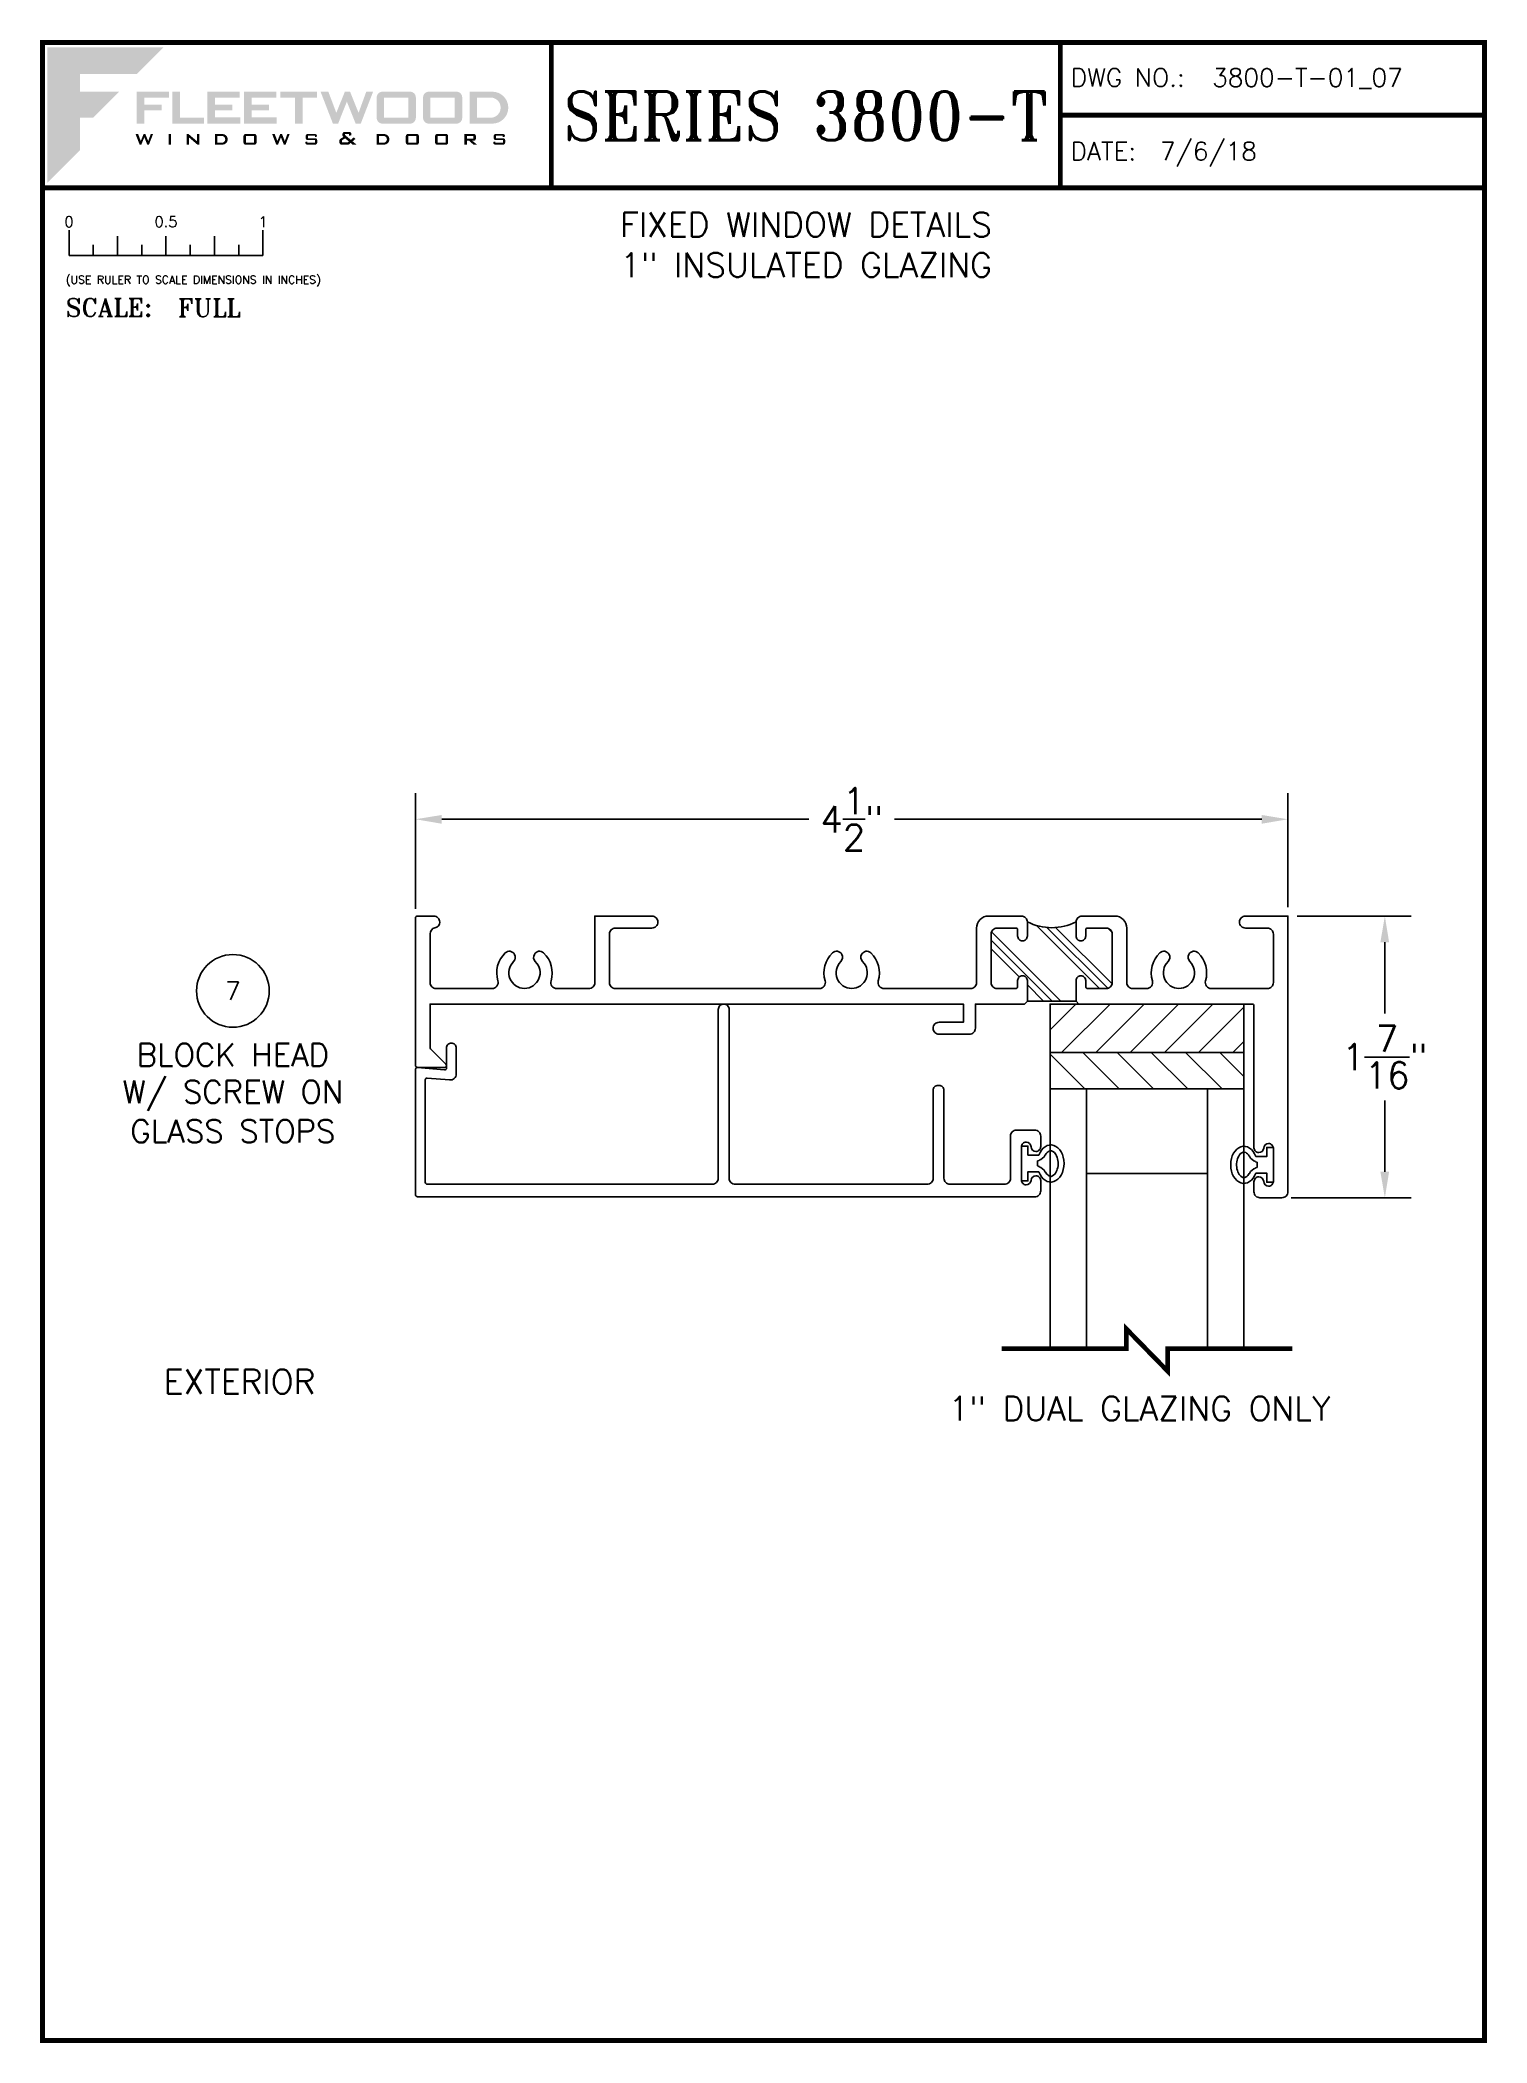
# Paper-space layout 'DETAIL 7' of a CAD drawing. Extents: x 0.3 to 7.8, y 0.1 to 10.4.
# The model-space entities are those that its viewports show. They can reach past a viewport. Long polylines and large blocks are cut down to what shows.
import ezdxf
from ezdxf.enums import TextEntityAlignment as Align

# ---------------------------------------------------------------- set-up
doc = ezdxf.new("R2010")
doc.units = 0
doc.header["$MEASUREMENT"] = 0
doc.layers.get('0').update_dxf_attribs({"linetype": 'CONTINUOUS'})
doc.layers.get('Defpoints').update_dxf_attribs({"linetype": 'CONTINUOUS'})
for name, color, linetype in [('Ballons', 7, 'CONTINUOUS'), ('FRAME', 1, 'CONTINUOUS'), ('GLASS', 7, 'CONTINUOUS'), ('PROFILE NUMBER', 150, 'CONTINUOUS'), ('SETTING BLOCKS', 7, 'CONTINUOUS'), ('TEXT', 7, 'CONTINUOUS')]:
    doc.layers.add(name, color=color, linetype=linetype)
doc.layers.add('VP', color=40, linetype='CONTINUOUS', plot=False)
doc.layers.get('VP').off()
doc.styles.add('ROMANS', font='romans')
doc.styles.add('ROMANT', font='romant')
doc.styles.add('SIMPLEX-094', font='simplex.shx', dxfattribs={"height": 0.094})
doc.styles.get("Standard").update_dxf_attribs({"font": 'simplex.shx'})
doc.dimstyles.new('FULL', dxfattribs={"dimscale": 0.75, "dimtxt": 0.18, "dimasz": 0.18, "dimexe": 0.18, "dimexo": 0.0625, "dimgap": 0.09, "dimtad": 0, "dimtih": 1, "dimtoh": 1, "dimdec": 4, "dimzin": 0, "dimdsep": 46, "dimlunit": 4, "dimtxsty": 'Standard', "dimcen": 0.09, "dimadec": 0, "dimazin": 0, "dimtfac": 1, "dimtdec": 4, "dimtofl": 0, "dimtmove": 0, "dimatfit": 3, "dimfxl": 0, "dimtolj": 1, "dimtzin": 0, "dimarcsym": 0})

# ---------------------------------------------------------------- blocks, each defined once
blk = doc.blocks.new('Fleetwood_Logo_6-10-15')
h = blk.add_hatch(color=154)
h.dxf.hatch_style = 1
h.paths.add_polyline_path([(0.2526, -0.0017), (0.0019, -0.0017), (0.0019, -0.2942), (0.0725, -0.2236), (0.0725, -0.1535), (0.1007, -0.1535), (0.1567, -0.0976), (0.0725, -0.0976), (0.0725, -0.0596), (0.1946, -0.0596)])
h = blk.add_hatch(color=251)
h.dxf.hatch_style = 1
h.paths.add_polyline_path([(0.2487, -0.1256), (0.2112, -0.1256), (0.2112, -0.1102), (0.2647, -0.1102), (0.2647, -0.0976), (0.1946, -0.0976), (0.1946, -0.1667), (0.2112, -0.1667), (0.2112, -0.1377), (0.2487, -0.1377)])
h = blk.add_hatch(color=251)
h.dxf.hatch_style = 1
h.paths.add_polyline_path([(0.2886, -0.0976), (0.272, -0.0976), (0.272, -0.1667), (0.3401, -0.1667), (0.3401, -0.1535), (0.2886, -0.1535)])
h = blk.add_hatch(color=251)
h.dxf.hatch_style = 1
h.paths.add_polyline_path([(0.4175, -0.0976), (0.3474, -0.0976), (0.3474, -0.1667), (0.4185, -0.1667), (0.4185, -0.1534), (0.364, -0.1534), (0.364, -0.1377), (0.4015, -0.1377), (0.4015, -0.1256), (0.364, -0.1256), (0.364, -0.1102), (0.4175, -0.1102)])
h = blk.add_hatch(color=251)
h.dxf.hatch_style = 1
h.paths.add_polyline_path([(0.4965, -0.0976), (0.4264, -0.0976), (0.4264, -0.1667), (0.4975, -0.1667), (0.4975, -0.1534), (0.443, -0.1534), (0.443, -0.1377), (0.4804, -0.1377), (0.4804, -0.1256), (0.443, -0.1256), (0.443, -0.1102), (0.4965, -0.1102)])
h = blk.add_hatch(color=251)
h.dxf.hatch_style = 1
h.paths.add_polyline_path([(0.5842, -0.0976), (0.5054, -0.0976), (0.5054, -0.1102), (0.5365, -0.1102), (0.5365, -0.1667), (0.5531, -0.1667), (0.5531, -0.1102), (0.5842, -0.1102)])
h = blk.add_hatch(color=251)
h.dxf.hatch_style = 1
h.paths.add_polyline_path([(0.6089, -0.0976), (0.5921, -0.0976), (0.6188, -0.1667), (0.63, -0.1667), (0.6489, -0.1192), (0.6679, -0.1667), (0.6789, -0.1667), (0.7056, -0.0976), (0.6908, -0.0976), (0.6742, -0.1433), (0.6558, -0.0976), (0.6446, -0.0976), (0.6261, -0.1433)])
h = blk.add_hatch(color=251)
h.dxf.hatch_style = 1
h.paths.add_polyline_path([(0.7853, -0.0976), (0.726, -0.0976, 0.414214), (0.7133, -0.1102), (0.7133, -0.154, 0.414214), (0.726, -0.1667), (0.7853, -0.1667, 0.414214), (0.798, -0.154), (0.798, -0.1102, 0.414214)])
h.paths.add_polyline_path([(0.7819, -0.1102), (0.7819, -0.154), (0.7294, -0.154), (0.7294, -0.1102)], flags=16)
h = blk.add_hatch(color=251)
h.dxf.hatch_style = 1
h.paths.add_polyline_path([(0.8856, -0.0976), (0.8262, -0.0976, 0.414214), (0.8136, -0.1102), (0.8136, -0.154, 0.414214), (0.8262, -0.1667), (0.8856, -0.1667, 0.414214), (0.8982, -0.154), (0.8982, -0.1102, 0.414214)])
h.paths.add_polyline_path([(0.8822, -0.1102), (0.8822, -0.154), (0.8296, -0.154), (0.8296, -0.1102)], flags=16)
h = blk.add_hatch(color=251)
h.dxf.hatch_style = 1
h.paths.add_polyline_path([(0.9632, -0.0976), (0.914, -0.0976), (0.914, -0.1667), (0.9632, -0.1667, 1)])
h.paths.add_polyline_path([(0.9301, -0.1102), (0.9593, -0.1102, -1), (0.9593, -0.154), (0.9301, -0.154)], flags=16)
h = blk.add_hatch(color=7)
h.dxf.hatch_style = 1
h.paths.add_polyline_path([(0.2301, -0.1891), (0.2251, -0.1891), (0.2196, -0.2043), (0.2134, -0.1891), (0.2097, -0.1891), (0.2035, -0.2043), (0.1978, -0.1891), (0.1922, -0.1891), (0.2011, -0.2121), (0.2048, -0.2121), (0.2112, -0.1963), (0.2175, -0.2121), (0.2212, -0.2121)])
h = blk.add_hatch(color=7)
h.dxf.hatch_style = 1
h.paths.add_polyline_path([(0.2691, -0.1891), (0.2637, -0.1891), (0.2637, -0.2118), (0.2637, -0.2121), (0.2691, -0.2121)])
h = blk.add_hatch(color=7)
h.dxf.hatch_style = 1
h.paths.add_polyline_path([(0.3077, -0.1964), (0.3259, -0.2121), (0.3298, -0.2121), (0.3298, -0.1891), (0.325, -0.1891), (0.325, -0.2047), (0.3067, -0.1891), (0.3029, -0.1891), (0.3029, -0.2121), (0.3077, -0.2121)])
h = blk.add_hatch(color=7)
h.dxf.hatch_style = 1
h.paths.add_polyline_path([(0.3801, -0.1891), (0.3637, -0.1891), (0.3637, -0.2121), (0.3801, -0.2121, 1)])
h.paths.add_polyline_path([(0.3691, -0.2079), (0.3691, -0.1933), (0.3788, -0.1933, -1), (0.3788, -0.2079)], flags=16)
h = blk.add_hatch(color=7)
h.dxf.hatch_style = 1
h.paths.add_polyline_path([(0.4537, -0.2079), (0.4537, -0.1933, 0.414214), (0.4495, -0.1891), (0.4297, -0.1891, 0.414214), (0.4255, -0.1933), (0.4255, -0.2079, 0.414214), (0.4297, -0.2121), (0.4495, -0.2121, 0.414214)])
h.paths.add_polyline_path([(0.4308, -0.2079), (0.4308, -0.1933), (0.4484, -0.1933), (0.4484, -0.2079)], flags=16)
h = blk.add_hatch(color=7)
h.dxf.hatch_style = 1
h.paths.add_polyline_path([(0.5253, -0.1891), (0.5203, -0.1891), (0.5148, -0.2043), (0.5087, -0.1891), (0.5049, -0.1891), (0.4988, -0.2043), (0.493, -0.1891), (0.4874, -0.1891), (0.4963, -0.2121), (0.5001, -0.2121), (0.5064, -0.1963), (0.5127, -0.2121), (0.5164, -0.2121)])
h = blk.add_hatch(color=7)
h.dxf.hatch_style = 1
h.paths.add_polyline_path([(0.5801, -0.1891), (0.5643, -0.1891, 0.414214), (0.56, -0.1933), (0.56, -0.1981, 0.414214), (0.5643, -0.2024), (0.58, -0.2024), (0.58, -0.2078), (0.5637, -0.2078), (0.5637, -0.2052), (0.5591, -0.2062), (0.5591, -0.2078, 0.414214), (0.5634, -0.2121), (0.5805, -0.2121, 0.414214), (0.5848, -0.2078), (0.5848, -0.2024, 0.414214), (0.5805, -0.1982), (0.5648, -0.1982), (0.5648, -0.193), (0.5798, -0.193), (0.5798, -0.1958), (0.5843, -0.1948), (0.5843, -0.1933, 0.414214)])
h = blk.add_hatch(color=7)
h.dxf.hatch_style = 1
h.paths.add_polyline_path([(0.645, -0.1913, -0.222262), (0.6447, -0.1906), (0.6447, -0.1892), (0.6535, -0.1892), (0.6535, -0.193), (0.6587, -0.1918), (0.6587, -0.189, 0.414214), (0.6544, -0.1847), (0.6437, -0.1847, 0.414214), (0.6394, -0.189), (0.6394, -0.1922, 0.222262), (0.6407, -0.1948), (0.6415, -0.1955), (0.6345, -0.1998, 0.260684), (0.6329, -0.2027), (0.6329, -0.2078, 0.414214), (0.6372, -0.2121), (0.6514, -0.2121, 0.17577), (0.6536, -0.2113), (0.657, -0.2085), (0.6614, -0.2121), (0.6699, -0.2121), (0.6613, -0.2049), (0.6676, -0.1997), (0.6637, -0.1964), (0.6574, -0.2017)])
h.paths.add_polyline_path([(0.6532, -0.2052), (0.6509, -0.2072, -0.17577), (0.6502, -0.2074), (0.6382, -0.2074), (0.6382, -0.2033, -0.260684), (0.6387, -0.2025), (0.6451, -0.1985)], flags=16)
h = blk.add_hatch(color=7)
h.dxf.hatch_style = 1
h.paths.add_polyline_path([(0.7294, -0.1891), (0.713, -0.1891), (0.713, -0.2121), (0.7294, -0.2121, 1)])
h.paths.add_polyline_path([(0.7184, -0.2079), (0.7184, -0.1933), (0.7281, -0.1933, -1), (0.7281, -0.2079)], flags=16)
h = blk.add_hatch(color=7)
h.dxf.hatch_style = 1
h.paths.add_polyline_path([(0.8045, -0.2079), (0.8045, -0.1933, 0.414214), (0.8003, -0.1891), (0.7805, -0.1891, 0.414214), (0.7763, -0.1933), (0.7763, -0.2079, 0.414214), (0.7805, -0.2121), (0.8003, -0.2121, 0.414214)])
h.paths.add_polyline_path([(0.7816, -0.2079), (0.7816, -0.1933), (0.7992, -0.1933), (0.7992, -0.2079)], flags=16)
h = blk.add_hatch(color=7)
h.dxf.hatch_style = 1
h.paths.add_polyline_path([(0.8678, -0.2079), (0.8678, -0.1933, 0.414214), (0.8636, -0.1891), (0.8438, -0.1891, 0.414214), (0.8396, -0.1933), (0.8396, -0.2079, 0.414214), (0.8438, -0.2121), (0.8636, -0.2121, 0.414214)])
h.paths.add_polyline_path([(0.8449, -0.2079), (0.8449, -0.1933), (0.8624, -0.1933), (0.8624, -0.2079)], flags=16)
h = blk.add_hatch(color=7)
h.dxf.hatch_style = 1
h.paths.add_polyline_path([(0.9277, -0.1993), (0.9277, -0.1933, 0.414214), (0.9235, -0.1891), (0.9028, -0.1891), (0.9028, -0.2121), (0.9082, -0.2121), (0.9082, -0.2035), (0.9131, -0.2035), (0.9224, -0.2121), (0.9303, -0.2121), (0.9197, -0.2035), (0.9235, -0.2035, 0.414214)])
h.paths.add_polyline_path([(0.9082, -0.1993), (0.9082, -0.1933), (0.9214, -0.1933, -0.414214), (0.9224, -0.1943), (0.9224, -0.1983, -0.414214), (0.9214, -0.1993)], flags=16)
h = blk.add_hatch(color=7)
h.dxf.hatch_style = 1
h.paths.add_polyline_path([(0.9867, -0.1982), (0.971, -0.1982), (0.971, -0.193), (0.9859, -0.193), (0.9859, -0.1958), (0.9905, -0.1948), (0.9905, -0.1933, 0.414214), (0.9863, -0.1891), (0.9705, -0.1891, 0.414214), (0.9662, -0.1933), (0.9662, -0.1981, 0.414214), (0.9705, -0.2024), (0.9862, -0.2024), (0.9862, -0.2078), (0.9699, -0.2078), (0.9699, -0.2052), (0.9653, -0.2062), (0.9653, -0.2078, 0.414214), (0.9696, -0.2121), (0.9867, -0.2121, 0.414214), (0.991, -0.2078), (0.991, -0.2024, 0.414214)])
blk = doc.blocks.new('A-SIZE_P')
at = {"const_width": 0.025}
blk.add_lwpolyline([(0.313, 0.125), (7.751, 0.125), (7.751, 10.437), (0.313, 10.437)], close=True, dxfattribs=at)
for points in [[(2.938, 10.437), (2.938, 9.687)], [(5.563, 10.437), (5.563, 9.687)], [(5.563, 10.062), (7.751, 10.062)], [(0.313, 9.687), (7.751, 9.687)]]:
    blk.add_lwpolyline(points, dxfattribs=at)
at = {"xscale": 2.387023416083395, "yscale": 2.387023416083395, "zscale": 2.387023416083395}
blk.add_blockref('Fleetwood_Logo_6-10-15', (0.334, 10.416), dxfattribs=at)
for s, style, p in [('DWG NO.:', 'SIMPLEX-094', (5.617, 10.209)), ('DATE:', 'SIMPLEX-094', (5.616, 9.829)), ('SCALE:', 'ROMANT', (0.433, 9.022))]:
    blk.add_text(s, height=0.094, dxfattribs=dict(style=style)).set_placement(p)
for tag, p, style in [('DWG_NO', (6.346, 10.209), 'SIMPLEX-094'), ('DATE', (6.077, 9.829), 'SIMPLEX-094'), ('SCALE', (1.011, 9.02), 'ROMANT')]:
    blk.add_attdef(tag, p, '', height=0.094, dxfattribs=dict(style=style))
for tag, height, style, width, p, p2 in [('DWG_NO_F', 0.094, 'SIMPLEX-094', 1.745692, (6.347, 10.209), (7.683, 10.209)), ('PRODUCT', 0.25, 'ROMANT', 1.390728, (3.001, 9.934), (5.5, 9.934))]:
    blk.add_attdef(tag, text='', height=height, dxfattribs=dict(style=style, width=width)).set_placement(p, p2, align=Align.FIT)
blk = doc.blocks.new('Full')
for p, q in [((0.137, -0.219), (0.137, -0.35)), ((0.262, -0.294), (0.262, -0.35)), ((0.387, -0.249), (0.387, -0.35)), ((0.512, -0.294), (0.512, -0.35)), ((0.637, -0.249), (0.637, -0.35)), ((0.762, -0.294), (0.762, -0.35)), ((0.887, -0.249), (0.887, -0.35)), ((1.012, -0.294), (1.012, -0.35)), ((1.137, -0.219), (1.137, -0.35)), ((0.137, -0.35), (1.137, -0.35))]:
    blk.add_line(p, q)
for s, p in [('0', (0.137, -0.219)), ('0.5', (0.637, -0.219)), ('1', (1.137, -0.219))]:
    blk.add_text(s, height=0.055).set_placement(p, align=Align.BOTTOM_CENTER)
at = {"style": 'ROMANS'}
blk.add_text('(USE RULER TO SCALE DIMENSIONS IN INCHES)', height=0.04115, dxfattribs=at).set_placement((0.12, -0.495))
blk = doc.blocks.new('sectball')
blk.add_circle((0, 0), 0.125)
blk.add_attdef('NO', text='', height=0.062).set_placement((0, 0), align=Align.MIDDLE_CENTER)
for tag, p in [('LINE1', (0, -0.2588)), ('LINE2', (0, -0.3864)), ('LINE3', (0, -0.5214))]:
    blk.add_attdef(tag, text='', height=0.078).set_placement(p, align=Align.CENTER)
blk = doc.blocks.new('*D127')
at = {"layer": 'Ballons', "color": 0, "lineweight": -2}
for p, q in [((2.237, 5.965), (2.237, 6.563)), ((6.737, 5.975), (6.737, 6.563)), ((2.372, 6.428), (4.265, 6.428)), ((6.602, 6.428), (4.708, 6.428))]:
    blk.add_line(p, q, dxfattribs=at)
at = {"layer": 'Ballons', "color": 0}
for points in [[(2.372, 6.45), (2.372, 6.405), (2.237, 6.428)], [(6.602, 6.45), (6.602, 6.405), (6.737, 6.428)]]:
    blk.add_solid(points, dxfattribs=at)
at = {"layer": 'Defpoints', "color": 0}
for p in [(6.737, 6.428), (2.237, 5.918), (6.737, 5.928)]:
    blk.add_point(p, dxfattribs=at)
at = {"layer": 'Ballons', "color": 0, "insert": (4.487, 6.428), "char_height": 0.135, "attachment_point": 5}
blk.add_mtext('\\A1;4{\\H1.000000x;\\S1/2;}"', dxfattribs=at)
blk = doc.blocks.new('*D128')
at = {"layer": 'Ballons', "color": 0, "lineweight": -2}
for p, q in [((6.784, 5.928), (7.372, 5.928)), ((7.237, 5.793), (7.237, 5.426)), ((7.237, 4.609), (7.237, 4.976)), ((6.753, 4.474), (7.372, 4.474))]:
    blk.add_line(p, q, dxfattribs=at)
at = {"layer": 'Ballons', "color": 0}
for points in [[(7.214, 5.793), (7.259, 5.793), (7.237, 5.928)], [(7.214, 4.609), (7.259, 4.609), (7.237, 4.474)]]:
    blk.add_solid(points, dxfattribs=at)
at = {"layer": 'Defpoints', "color": 0}
for p in [(6.737, 5.928), (6.706, 4.474), (7.237, 4.474)]:
    blk.add_point(p, dxfattribs=at)
at = {"layer": 'Ballons', "color": 0, "insert": (7.237, 5.201), "char_height": 0.135, "attachment_point": 5}
blk.add_mtext('\\A1;1{\\H1.000000x;\\S7/16;}"', dxfattribs=at)
blk = doc.blocks.new('A$C3BF656AD')
at = {"layer": 'SETTING BLOCKS'}
h = blk.add_hatch(dxfattribs=at)
h.set_pattern_fill('ANSI31', color=256, scale=0.25, angle=90, style=0)
h.set_pattern_definition([(135, (0.820812, -8.054306), (-0.02209709, -0.02209709), [])])
h.paths.add_polyline_path([(0, 0.0625), (0.25, 0.0625), (0.25, 0.1095), (0, 0.1095)])
h = blk.add_hatch(dxfattribs=at)
h.set_pattern_fill('ANSI31', color=256, scale=0.25, style=0)
h.set_pattern_definition([(45, (-2.098375, -8.085556), (-0.02209709, 0.02209709), [])])
h.paths.add_polyline_path([(0, 0), (0.25, 0), (0.25, 0.0625), (0, 0.0625)])
for points in [[(0, 0.0625), (0, 0.1095), (0.25, 0.1095), (0.25, 0.0625)], [(0, 0), (0, 0.0625), (0.25, 0.0625), (0.25, 0)]]:
    blk.add_lwpolyline(points, close=True, dxfattribs=at)
blk = doc.blocks.new('*U144')
at = {"layer": 'PROFILE NUMBER', "color": 5}
for p, q in [((-0.016, 0.092), (-0.013, 0.083)), ((-0.013, 0.083), (0.013, 0.083)), ((0.013, 0.083), (0.016, 0.092))]:
    blk.add_line(p, q, dxfattribs=at)
blk.add_lwpolyline([(-0.043, 0.091), (-0.043, 0.034), (-0.09, 0.034), (-0.09, 0), (0.09, 0), (0.09, 0.034), (0.043, 0.034), (0.043, 0.091)], dxfattribs=at)
for centre, start, end in [((-0.073, 0.071), 19.8289, 61.175), ((0.073, 0.071), 118.7633, 160.1945)]:
    blk.add_arc(centre, 0.06, start, end, dxfattribs=at)
blk.add_ellipse((0, 0.152), major_axis=(-0.0958, 0), ratio=0.712114, start_param=2.033109, end_param=7.391692, dxfattribs=at)
blk.add_open_spline([(0.044, 0.124), (0.053, 0.129), (0.059, 0.135), (0.069, 0.15), (0.068, 0.157), (0.049, 0.179), (0.027, 0.189), (-0.021, 0.191), (-0.045, 0.181), (-0.067, 0.16), (-0.068, 0.152), (-0.061, 0.137), (-0.054, 0.129), (-0.044, 0.124)], degree=3, knots=[2.2211, 2.2211, 2.2211, 2.2211, 2.727733, 2.727733, 3.7005, 3.7005, 4.673268, 4.673268, 5.646035, 5.646035, 6.618803, 6.618803, 7.203997, 7.203997, 7.203997, 7.203997], dxfattribs=at)
blk = doc.blocks.new('3809 BLOCK FRAME')
h = blk.add_hatch()
h.set_pattern_fill('PLAST', color=256, angle=45, style=0)
h.set_pattern_definition([(45, (-4.25098, -6.643), (-0.176777, 0.176777), []), (45, (-4.27308, -6.6209), (-0.176777, 0.176777), []), (45, (-4.29517, -6.5988), (-0.176777, 0.176777), [])])
edge = h.paths.add_edge_path()
edge.add_arc((-0.937, 0.093), 0.031, 270, 360, ccw=False)
edge.add_line((-0.937, 0.062), (-1.033, 0.062))
edge.add_arc((-1.033, 0.072), 0.01, 180, 270, ccw=False)
edge.add_line((-1.043, 0.072), (-1.043, 0.103))
edge.add_arc((-1.068, 0.103), 0.025, 360, 450)
edge.add_arc((-1.068, 0.103), 0.025, 90, 180)
edge.add_line((-1.093, 0.103), (-1.093, 0.031))
edge.add_arc((-1.218, -0.221), 0.281, 63.5092, 116.4908)
edge.add_line((-1.344, 0.031), (-1.344, 0.103))
edge.add_arc((-1.369, 0.103), 0.025, 0, 90)
edge.add_arc((-1.369, 0.103), 0.025, 90, 180)
edge.add_line((-1.394, 0.103), (-1.394, 0.072))
edge.add_arc((-1.404, 0.072), 0.01, 270, 360, ccw=False)
edge.add_line((-1.404, 0.062), (-1.5, 0.062))
edge.add_arc((-1.5, 0.093), 0.031, 180, 270, ccw=False)
edge.add_line((-1.531, 0.093), (-1.531, 0.343))
edge.add_arc((-1.5, 0.343), 0.031, 90, 180, ccw=False)
edge.add_line((-1.5, 0.374), (-1.404, 0.374))
edge.add_arc((-1.404, 0.364), 0.01, 0, 90, ccw=False)
edge.add_line((-1.394, 0.364), (-1.394, 0.333))
edge.add_arc((-1.369, 0.333), 0.025, 180, 270)
edge.add_arc((-1.369, 0.333), 0.025, 270, 360)
edge.add_line((-1.344, 0.333), (-1.344, 0.439))
edge.add_line((-1.344, 0.439), (-1.093, 0.439))
edge.add_line((-1.093, 0.439), (-1.093, 0.333))
edge.add_arc((-1.068, 0.333), 0.025, 180, 270)
edge.add_arc((-1.068, 0.333), 0.025, 270, 360)
edge.add_line((-1.043, 0.333), (-1.043, 0.364))
edge.add_arc((-1.033, 0.364), 0.01, 90, 180, ccw=False)
edge.add_line((-1.033, 0.374), (-0.937, 0.374))
edge.add_arc((-0.937, 0.343), 0.031, 0, 90, ccw=False)
edge.add_line((-0.906, 0.343), (-0.906, 0.093))
blk.add_line((-1.093, 0.439), (-1.344, 0.439))
for points in [[(-1.093, 0.439), (-1.093, 0.333, 0.414214), (-1.068, 0.308, 0.414214), (-1.043, 0.333), (-1.043, 0.364, -0.414214), (-1.033, 0.374), (-0.937, 0.374, -0.414214), (-0.906, 0.343), (-0.906, 0.093, -0.414214), (-0.937, 0.062), (-1.033, 0.062, -0.414214), (-1.043, 0.072), (-1.043, 0.103, 0.414214), (-1.068, 0.128), (-1.068, 0.128, 0.414214), (-1.093, 0.103), (-1.093, 0.031, 0.414214), (-1.062, 0), (-0.893, 0, 0.414214), (-0.831, 0.062), (-0.831, 0.343, -0.414214), (-0.8, 0.374), (-0.729, 0.374, -0.5024), (-0.699, 0.334, 0.280293), (-0.661, 0.19, 0.498955), (-0.613, 0.198), (-0.613, 0.198, 0.334263), (-0.618, 0.235, -2.470836), (-0.506, 0.235, 0.334263), (-0.511, 0.198, 0.498955), (-0.463, 0.19, 0.280293), (-0.425, 0.334, -0.5024), (-0.395, 0.374), (-0.106, 0.374, -0.414214), (-0.075, 0.343), (-0.075, 0.093, -0.414214), (-0.106, 0.062), (-0.219, 0.062, 0.414214), (-0.25, 0.031, 0.414214), (-0.219, 0), (0, 0), (0, 1.423, 0.414214), (-0.031, 1.454), (-0.144, 1.454, 0.414214), (-0.175, 1.423), (-0.175, 1.371, 0.414214), (-0.15, 1.346), (-0.15, 1.346, 0.399638), (-0.125, 1.37, -0.399638), (-0.1, 1.394), (-0.1, 1.394, -0.414214), (-0.075, 1.369), (-0.075, 1.199, -0.414214), (-0.1, 1.174), (-0.1, 1.174, -0.399638), (-0.125, 1.198, 0.399638), (-0.15, 1.221, 0.414214), (-0.175, 1.196), (-0.175, 0.464, -0.414214), (-0.185, 0.454), (-1.078, 0.454), (-1.093, 0.439)], [(-1.344, 0.439), (-1.344, 0.439), (-1.359, 0.454), (-1.612, 0.454), (-1.612, 0.579, 0.414214), (-1.643, 0.61), (-1.799, 0.61, 0.414214), (-1.83, 0.579, 0.414214), (-1.799, 0.548), (-1.674, 0.548), (-1.674, 0.454), (-4.425, 0.454), (-4.425, 0.678, -0.198912), (-4.422, 0.685), (-4.343, 0.764, 0.668179), (-4.35, 0.781), (-4.49, 0.781, 0.414214), (-4.5, 0.771), (-4.5, 0.01, 0.414214), (-4.49, 0), (-4.406, 0, 0.414214), (-4.375, 0.031, 0.358249), (-4.4, 0.061, -0.358249), (-4.425, 0.092), (-4.425, 0.343, -0.414214), (-4.394, 0.374), (-4.105, 0.374, -0.5024), (-4.075, 0.334, 0.280293), (-4.037, 0.19, 0.498955), (-3.989, 0.198, 0.334263), (-3.994, 0.235, -2.470836), (-3.882, 0.235, 0.334263), (-3.887, 0.198, 0.498955), (-3.839, 0.19, 0.280293), (-3.801, 0.334, -0.5024), (-3.771, 0.374), (-3.606, 0.374, -0.414214), (-3.575, 0.343), (-3.575, 0), (-3.281, 0, 0.414214), (-3.25, 0.031, 0.414214), (-3.281, 0.062), (-3.469, 0.062, -0.414214), (-3.5, 0.093), (-3.5, 0.343, -0.414214), (-3.469, 0.374), (-2.417, 0.374, -0.5024), (-2.387, 0.334, 0.280293), (-2.349, 0.19, 0.498955), (-2.301, 0.198, 0.334263), (-2.306, 0.235, -2.470836), (-2.194, 0.235, 0.334263), (-2.199, 0.198, 0.498955), (-2.151, 0.19, 0.280293), (-2.113, 0.334, -0.5024), (-2.083, 0.374), (-1.637, 0.374, -0.414214), (-1.606, 0.343), (-1.606, 0.062, 0.414214), (-1.544, 0), (-1.375, 0, 0.414214), (-1.344, 0.031), (-1.344, 0.103, 0.414214), (-1.369, 0.128, 0.414214), (-1.394, 0.103), (-1.394, 0.072, -0.414214), (-1.404, 0.062), (-1.5, 0.062, -0.414214), (-1.531, 0.093), (-1.531, 0.343, -0.414214), (-1.5, 0.374), (-1.404, 0.374, -0.414214), (-1.394, 0.364), (-1.394, 0.333, 0.414214), (-1.369, 0.308, 0.414214), (-1.344, 0.333), (-1.344, 0.439)]]:
    blk.add_lwpolyline(points, format="xyb")
blk.add_arc((-1.218, -0.221), 0.281, 63.5092, 116.4908)
blk = doc.blocks.new('*U145')
at = {"layer": 'PROFILE NUMBER', "color": 5}
for p, q in [((-0.016, 0.092), (-0.013, 0.083)), ((-0.013, 0.083), (0.013, 0.083)), ((0.013, 0.083), (0.016, 0.092))]:
    blk.add_line(p, q, dxfattribs=at)
blk.add_lwpolyline([(-0.043, 0.091), (-0.043, 0.034), (-0.09, 0.034), (-0.09, 0), (0.09, 0), (0.09, 0.034), (0.043, 0.034), (0.043, 0.091)], dxfattribs=at)
for centre, start, end in [((-0.073, 0.071), 19.8289, 61.175), ((0.073, 0.071), 118.7633, 160.1945)]:
    blk.add_arc(centre, 0.06, start, end, dxfattribs=at)
blk.add_ellipse((0, 0.152), major_axis=(-0.0958, 0), ratio=0.712114, start_param=2.033109, end_param=7.391692, dxfattribs=at)
blk.add_open_spline([(0.044, 0.124), (0.053, 0.129), (0.059, 0.135), (0.069, 0.15), (0.068, 0.157), (0.049, 0.179), (0.027, 0.189), (-0.021, 0.191), (-0.045, 0.181), (-0.067, 0.16), (-0.068, 0.152), (-0.061, 0.137), (-0.054, 0.129), (-0.044, 0.124)], degree=3, knots=[2.2211, 2.2211, 2.2211, 2.2211, 2.727733, 2.727733, 3.7005, 3.7005, 4.673268, 4.673268, 5.646035, 5.646035, 6.618803, 6.618803, 7.203997, 7.203997, 7.203997, 7.203997], dxfattribs=at)

msp = doc.modelspace()

# ---------------------------------------------------------------- linework, layer by layer
at = {"layer": 'FRAME'}
msp.add_lwpolyline([(-0.779, -6.524, 0.414214), (-0.748, -6.555), (0.242, -6.555, 0.414214), (0.273, -6.524), (0.273, -6.07, -0.414214), (0.298, -6.045), (0.304, -6.045, -0.414214), (0.329, -6.07), (0.329, -6.524, 0.414214), (0.36, -6.555), (0.641, -6.555, 0.414214), (0.672, -6.524), (0.672, -6.307, -0.414214), (0.703, -6.276), (0.797, -6.276, -0.414214), (0.828, -6.307), (0.828, -6.361, -0.414214), (0.803, -6.386, -0.399638), (0.778, -6.362, 0.400364), (0.753, -6.338, 0.414214), (0.728, -6.363), (0.728, -6.533, 0.414214), (0.753, -6.558), (0.753, -6.558, 0.399638), (0.778, -6.535, -0.399638), (0.803, -6.511, -0.414214), (0.828, -6.536), (0.828, -6.589, -0.414214), (0.797, -6.62), (-2.387, -6.62, -0.414214), (-2.397, -6.61), (-2.397, -5.962, -0.440011), (-2.386, -5.952), (-2.248, -5.965, 0.440011), (-2.237, -5.955), (-2.237, -5.852, -0.414214), (-2.212, -5.827, -0.414214), (-2.187, -5.852), (-2.187, -5.986, -0.440011), (-2.221, -6.017), (-2.336, -6.007, 0.440011), (-2.347, -6.017), (-2.347, -6.545, 0.414214), (-2.337, -6.555), (-0.866, -6.555, 0.414214), (-0.835, -6.524), (-0.835, -5.653, -0.414214), (-0.807, -5.625), (-0.807, -5.625, -0.414214), (-0.779, -5.653)], format="xyb", close=True, dxfattribs=at)
msp.add_lwpolyline([(-0.779, -6.524, 0.414214), (-0.748, -6.555), (0.242, -6.555, 0.414214), (0.273, -6.524), (0.273, -6.07, -0.414214), (0.298, -6.045), (0.304, -6.045, -0.414214), (0.329, -6.07), (0.329, -6.524, 0.414214), (0.36, -6.555), (0.641, -6.555, 0.414214), (0.672, -6.524), (0.672, -6.307, -0.414214), (0.703, -6.276), (0.797, -6.276, -0.414214), (0.828, -6.307), (0.828, -6.361, -0.414214), (0.803, -6.386, -0.399638), (0.778, -6.362, 0.400364), (0.753, -6.338, 0.414214), (0.728, -6.363), (0.728, -6.533, 0.414214), (0.753, -6.558), (0.753, -6.558, 0.399638), (0.778, -6.535, -0.399638), (0.803, -6.511, -0.414214), (0.828, -6.536), (0.828, -6.589, -0.414214), (0.797, -6.62), (-2.387, -6.62, -0.414214), (-2.397, -6.61), (-2.397, -5.962, -0.440011), (-2.386, -5.952), (-2.248, -5.965, 0.440011), (-2.237, -5.955), (-2.237, -5.852, -0.414214), (-2.212, -5.827, -0.414214), (-2.187, -5.852), (-2.187, -5.986, -0.440011), (-2.221, -6.017), (-2.336, -6.007, 0.440011), (-2.347, -6.017), (-2.347, -6.545, 0.414214), (-2.337, -6.555), (-0.866, -6.555, 0.414214), (-0.835, -6.524), (-0.835, -5.653, -0.414214), (-0.807, -5.625), (-0.807, -5.625, -0.414214), (-0.779, -5.653)], format="xyb", close=True, dxfattribs=at)
at = {"layer": 'GLASS'}
for p, q in [((0.876, -6.063), (0.876, -7.404)), ((1.876, -6.063), (0.876, -6.063)), ((1.064, -6.063), (1.064, -7.404)), ((1.689, -6.063), (1.689, -7.404)), ((1.876, -6.063), (1.876, -7.404)), ((1.064, -6.5), (1.689, -6.5))]:
    msp.add_line(p, q, dxfattribs=at)
at = {"layer": 'GLASS', "const_width": 0.024}
msp.add_lwpolyline([(2.126, -7.404), (1.483, -7.404), (1.483, -7.52), (1.27, -7.302), (1.27, -7.404), (0.626, -7.404)], dxfattribs=at)

# ---------------------------------------------------------------- block references
at = {"layer": 'FRAME', "xscale": -1, "rotation": 180}
msp.add_blockref('3809 BLOCK FRAME', (2.103, -5.171), dxfattribs=at)
at = {"layer": 'TEXT', "xscale": 4, "yscale": 4, "zscale": 4, "rotation": 180}
msp.add_blockref('A$C3BF656AD', (1.876, -5.625), dxfattribs=at)
at = {"layer": 'TEXT', "rotation": 270}
for name in ['*U144', '*U145']:
    msp.add_blockref(name, (0.728, -6.448), dxfattribs=at)
at = {"layer": 'TEXT', "xscale": -1, "rotation": 90}
msp.add_blockref('*U144', (2.028, -6.455), dxfattribs=at)

psp = doc.layouts.new('DETAIL 7')

# ---------------------------------------------------------------- block references
at = {"layer": 'Ballons'}
ref = psp.add_blockref('A-SIZE_P', (0, 0), dxfattribs=at)
ref.add_attrib('DATE', '7/6/18', (6.077412, 9.828844), dxfattribs={"layer": '0', "height": 0.094, "style": 'SIMPLEX-094'})
ref.add_attrib('SCALE', 'FULL', (1.011009, 9.020349), dxfattribs={"layer": '0', "height": 0.094, "style": 'ROMANT'})
ref.add_attrib('PRODUCT', 'SERIES 3800-T', dxfattribs={"layer": '0', "height": 0.25, "style": 'ROMANT', "width": 0.807692}).set_placement((3.0005, 9.933516), (5.5005, 9.933516), align=Align.FIT)
ref.add_attrib('DWG_NO', '3800-T-01_07', (6.346342, 10.208791), dxfattribs={"layer": '0', "height": 0.094, "style": 'SIMPLEX-094'})
psp.add_blockref('Full', (0.313, 9.687), dxfattribs=at)
at = {"layer": 'TEXT', "xscale": 1.5, "yscale": 1.5, "zscale": 1.5}
psp.add_blockref('sectball', (1.295281, 5.542136), dxfattribs=at).add_auto_attribs({'NO': '7', 'LINE1': 'BLOCK HEAD', 'LINE2': 'W/ SCREW ON', 'LINE3': 'GLASS STOPS'})

# ---------------------------------------------------------------- texts
at = {"layer": 'TEXT'}
psp.add_text('EXTERIOR', height=0.125, dxfattribs=at).set_placement((0.938893, 3.463178))
at = {"layer": 'TEXT', "char_height": 0.125, "attachment_point": 5}
for s, insert, width in [('FIXED WINDOW DETAILS\\P1" INSULATED GLAZING', (4.251562, 9.392861), 2.37843137), ('1" DUAL GLAZING ONLY', (5.972003, 3.386729), 2.31737309)]:
    psp.add_mtext(s, dxfattribs=dict(at, insert=insert, width=width))

# ---------------------------------------------------------------- dimensions: what is measured, and where the dimension line sits
at = {"layer": 'Ballons'}
dim = psp.add_linear_dim(base=(6.736712, 6.427969), p1=(2.236712, 5.917969), p2=(6.736712, 5.927969), dimstyle='FULL', override={"dimlfac": -1}, dxfattribs=at)
dim.commit()
dim.dimension.update_dxf_attribs({"geometry": '*D127', "text_midpoint": (4.486712, 6.427969)})
dim = psp.add_linear_dim(base=(7.236712, 4.473969), p1=(6.736712, 5.927969), p2=(6.705712, 4.473969), angle=90, dimstyle='FULL', override={"dimlfac": -1}, dxfattribs=at)
dim.commit()
dim.dimension.update_dxf_attribs({"geometry": '*D128', "text_midpoint": (7.236712, 5.200969), "dimtype": 160})

# ---------------------------------------------------------------- viewports
at = {"layer": 'VP'}
psp.add_viewport(center=(4.486712, 4.810756), size=(4.913281, 2.61489312), view_center_point=(-0.147253, -6.288709), view_height=2.61489302, dxfattribs=at)

doc.saveas('drawing.dxf')
